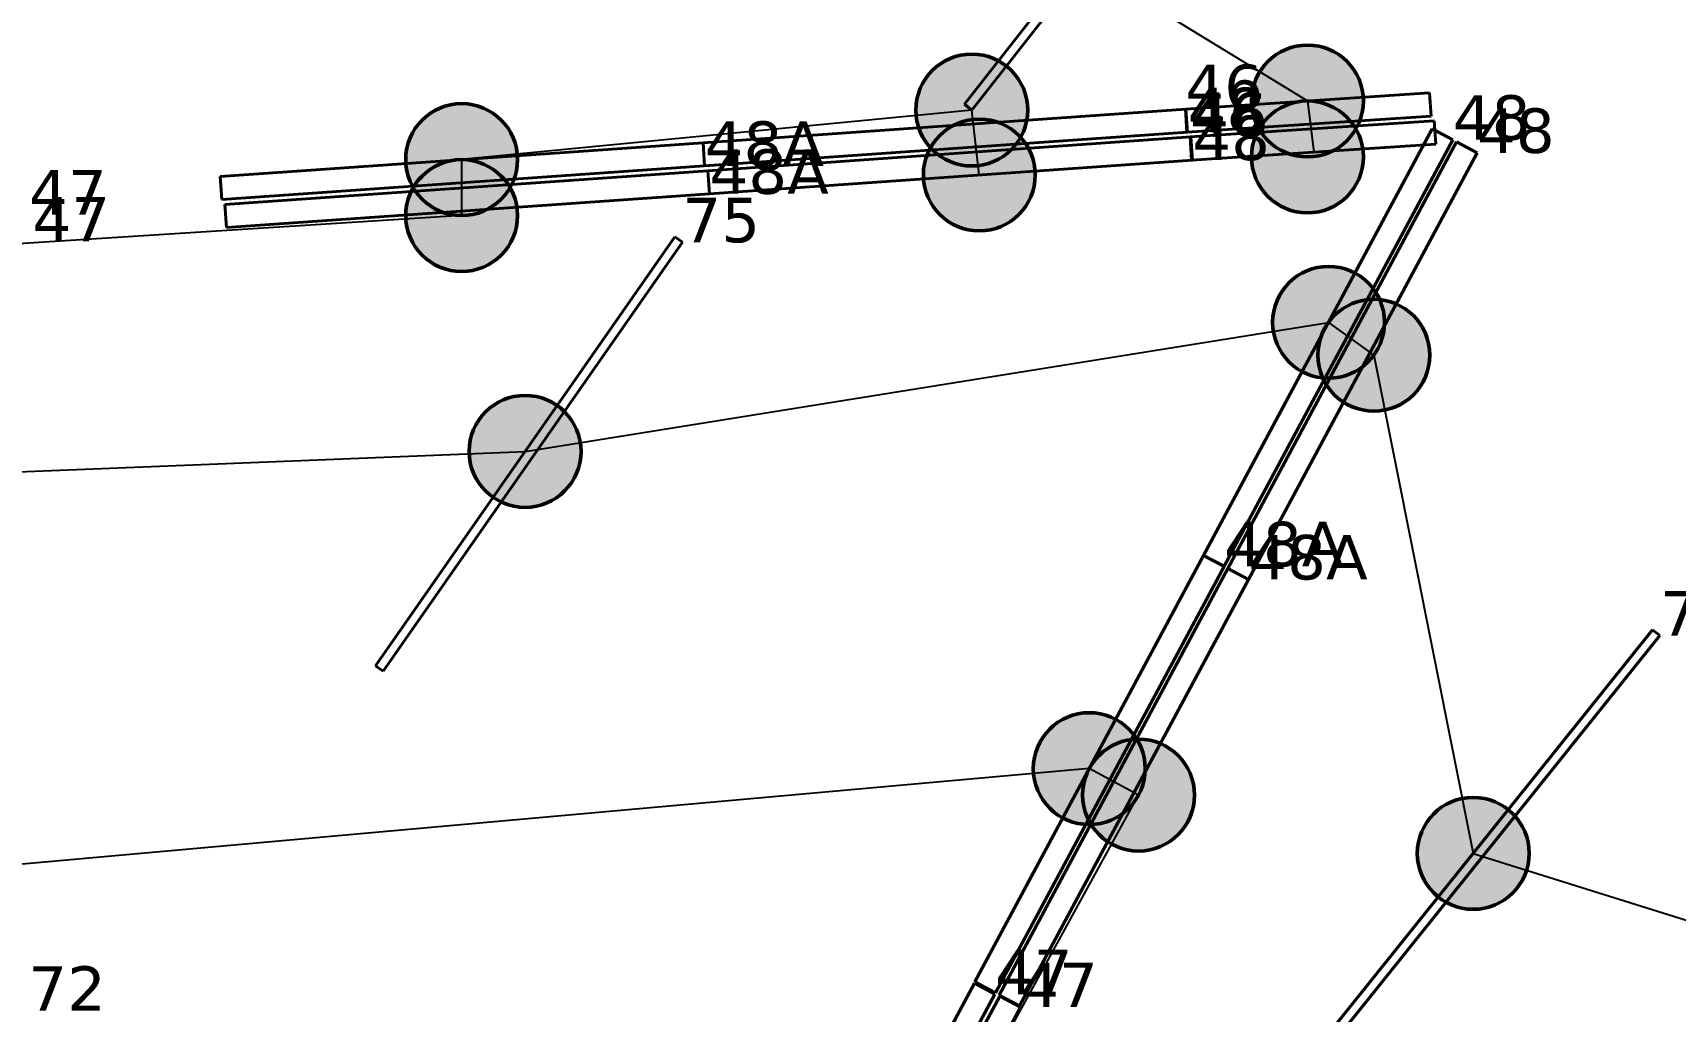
# Model space of a CAD drawing. Header units: millimetres. Extents: x -243740 to 150609, y -473655 to -165121.
# Drawn here: x 15462 to 22105, y -371401 to -367444 of the extents above; entities that cross this region are included whole.
import ezdxf

# ---------------------------------------------------------------- set-up
doc = ezdxf.new("R2010")
doc.units = ezdxf.units.MM
doc.linetypes.add('Штрих', pattern=[6.35, 3.175, -3.175])
doc.layers.add('_Гр.ЩД-1C.10.4.I7.5', color=6, linetype='Continuous')
doc.layers.add('Вставка', color=252, linetype='Continuous')
for name, color, linetype, lineweight in [('_освещение_dali', 3, 'Continuous', 50), ('A-ANNO-DIMS', 7, 'Continuous', 9), ('DLX_FL1_LUM 122', 1, 'Continuous', 40), ('DLX_FL1_LUM 222', 5, 'Continuous', 40), ('DLX_LUM 14', 5, 'Continuous', 40), ('DLX_LUM 17', 5, 'Continuous', 40), ('DLX_LUM 3', 5, 'Continuous', 40), ('DLX_LUM 4', 5, 'Continuous', 40), ('DLX_LUM 6', 5, 'Continuous', 40), ('АР_монолит', 252, 'Continuous', 50)]:
    doc.layers.add(name, color=color, linetype=linetype, lineweight=lineweight)
doc.styles.add('GOST 2.304', font='')
doc.styles.add('TableTextStyle', font='')
doc.styles.get('GOST 2.304').set_extended_font_data('GOST Common')
doc.styles.get('TableTextStyle').set_extended_font_data('VERDANA.TTF')
doc.linetypes.add('Truba', pattern='A,3e-05,[4,MSH_7,S=1,R=0,X=0,Y=0],-3.022072', length=3.022102)
doc.dimstyles.new('М-200', dxfattribs={"dimtxt": 400, "dimasz": 160, "dimexe": 200, "dimexo": 400, "dimgap": 50, "dimtad": 1, "dimdec": 0, "dimzin": 0, "dimdsep": 46, "dimtxsty": 'GOST 2.304', "dimblk": 'ARCHTICK', "dimcen": 180, "dimdle": 200, "dimadec": 0, "dimazin": 0, "dimtfac": 1, "dimtdec": 0, "dimtmove": 1, "dimatfit": 0, "dimfxl": 1, "dimtolj": 1, "dimtzin": 0, "dimarcsym": 0})

# ---------------------------------------------------------------- blocks, each defined once
blk = doc.blocks.new('_ArchTick')
at = {"color": 0, "linetype": 'ByBlock', "const_width": 0.15}
blk.add_lwpolyline([(-0.5, -0.5), (0.5, 0.5)], dxfattribs=at)
blk = doc.blocks.new('*D46')
at = {"layer": 'A-ANNO-DIMS', "color": 0, "lineweight": -2, "transparency": 16777216}
blk.add_arc((-165703.8, -113309.3), 107894.2, 269.999998, 325.999999, dxfattribs=at)
at = {"layer": 'Defpoints', "color": 0, "lineweight": 30, "transparency": 16777216}
for p in [(-165703.8, -113309.3), (-165703.8, -113309.3), (-75741.3, -173989.8), (-131171, -215527.9), (-165703.8, -221903.3)]:
    blk.add_point(p, dxfattribs=at)
at = {"layer": 'A-ANNO-DIMS', "color": 0, "lineweight": -2, "transparency": 16777216, "xscale": 160, "yscale": 160, "zscale": 160}
for p, rotation in [((-76255.4, -173643), 55.99999895826774), ((-165703.8, -221203.5), 179.9999981265246)]:
    blk.add_blockref('_ArchTick', p, dxfattribs=dict(at, rotation=rotation))
at = {"layer": 'A-ANNO-DIMS', "color": 0, "transparency": 16777216, "insert": (-114299.5, -207822), "char_height": 400, "attachment_point": 5, "rotation": 28.54122, "style": 'GOST 2.304'}
blk.add_mtext('\\A1;56,0%%D', dxfattribs=at)
blk = doc.blocks.new('A$Caabd1818')
at = {"layer": 'DLX_FL1_LUM 122'}
for points in [[(12250.1, 29497.1, 0), (14203.3, 29633.6, 0)], [(14203.3, 29633.6, 0), (12250.1, 29497.1, 0)], [(14203.3, 29633.6, 0), (12250.1, 29497.1, 0)], [(12250.1, 29497.1, 0), (14203.3, 29633.6, 0)], [(14203.3, 29633.6, 0), (14203.3, 29633.6, 0)], [(14203.3, 29633.6, 0), (14209.8, 29539.8, 0)], [(14209.8, 29539.8, 0), (14203.3, 29633.6, 0)], [(14203.3, 29633.6, 0), (14203.3, 29633.6, 0)], [(14209.8, 29539.8, 0), (14203.3, 29633.6, 0)], [(14203.3, 29633.6, 0), (14209.8, 29539.8, 0)], [(12256.6, 29403.4, 0), (12250.1, 29497.1, 0)], [(12250.1, 29497.1, 0), (12250.1, 29497.1, 0)], [(12250.1, 29497.1, 0), (12256.6, 29403.4, 0)], [(12250.1, 29497.1, 0), (12250.1, 29497.1, 0)], [(12250.1, 29497.1, 0), (12256.6, 29403.4, 0)], [(12256.6, 29403.4, 0), (12250.1, 29497.1, 0)], [(14209.8, 29539.8, 0), (12256.6, 29403.4, 0)], [(12256.6, 29403.4, 0), (14209.8, 29539.8, 0)], [(12256.6, 29403.4, 0), (14209.8, 29539.8, 0)], [(14209.8, 29539.8, 0), (12256.6, 29403.4, 0)], [(12269.3, 29384.2, 0), (14222.6, 29520.6, 0)], [(14222.6, 29520.6, 0), (12269.3, 29384.2, 0)], [(14222.6, 29520.6, 0), (12269.3, 29384.2, 0)], [(12269.3, 29384.2, 0), (14222.6, 29520.6, 0)], [(14209.8, 29539.8, 0), (14209.8, 29539.8, 0)], [(14209.8, 29539.8, 0), (14209.8, 29539.8, 0)], [(14222.6, 29520.6, 0), (14222.6, 29520.6, 0)], [(14222.6, 29520.6, 0), (14229.1, 29426.8, 0)], [(14229.1, 29426.8, 0), (14222.6, 29520.6, 0)], [(14222.6, 29520.6, 0), (14222.6, 29520.6, 0)], [(14229.1, 29426.8, 0), (14222.6, 29520.6, 0)], [(14222.6, 29520.6, 0), (14229.1, 29426.8, 0)], [(12256.6, 29403.4, 0), (12256.6, 29403.4, 0)], [(12256.6, 29403.4, 0), (12256.6, 29403.4, 0)], [(12275.9, 29290.4, 0), (12269.3, 29384.2, 0)], [(12269.3, 29384.2, 0), (12269.3, 29384.2, 0)], [(12269.3, 29384.2, 0), (12275.9, 29290.4, 0)], [(12269.3, 29384.2, 0), (12269.3, 29384.2, 0)], [(12269.3, 29384.2, 0), (12275.9, 29290.4, 0)], [(12275.9, 29290.4, 0), (12269.3, 29384.2, 0)], [(14229.1, 29426.8, 0), (12275.9, 29290.4, 0)], [(12275.9, 29290.4, 0), (14229.1, 29426.8, 0)], [(12275.9, 29290.4, 0), (14229.1, 29426.8, 0)], [(14229.1, 29426.8, 0), (12275.9, 29290.4, 0)], [(14229.1, 29426.8, 0), (14229.1, 29426.8, 0)], [(14229.1, 29426.8, 0), (14229.1, 29426.8, 0)], [(12275.9, 29290.4, 0), (12275.9, 29290.4, 0)], [(12275.9, 29290.4, 0), (12275.9, 29290.4, 0)], [(15302.8, 26238.7, 0), (16228, 27964.4, 0)], [(16228, 27964.4, 0), (15302.8, 26238.7, 0)], [(16228, 27964.4, 0), (15302.8, 26238.7, 0)], [(15302.8, 26238.7, 0), (16228, 27964.4, 0)], [(16310.8, 27919.9, 0), (15385.7, 26194.3, 0)], [(15385.7, 26194.3, 0), (16310.8, 27919.9, 0)], [(15385.7, 26194.3, 0), (16310.8, 27919.9, 0)], [(16310.8, 27919.9, 0), (15385.7, 26194.3, 0)], [(15401, 26185.7, 0), (16326.2, 27911.3, 0)], [(16326.2, 27911.3, 0), (15401, 26185.7, 0)], [(16326.2, 27911.3, 0), (15401, 26185.7, 0)], [(15401, 26185.7, 0), (16326.2, 27911.3, 0)], [(16228, 27964.4, 0), (16228, 27964.4, 0)], [(16228, 27964.4, 0), (16310.8, 27919.9, 0)], [(16310.8, 27919.9, 0), (16228, 27964.4, 0)], [(16228, 27964.4, 0), (16228, 27964.4, 0)], [(16310.8, 27919.9, 0), (16228, 27964.4, 0)], [(16228, 27964.4, 0), (16310.8, 27919.9, 0)], [(16310.8, 27919.9, 0), (16310.8, 27919.9, 0)], [(16310.8, 27919.9, 0), (16310.8, 27919.9, 0)], [(16326.2, 27911.3, 0), (16326.2, 27911.3, 0)], [(16326.2, 27911.3, 0), (16409, 27866.9, 0)], [(16409, 27866.9, 0), (16326.2, 27911.3, 0)], [(16326.2, 27911.3, 0), (16326.2, 27911.3, 0)], [(16409, 27866.9, 0), (16326.2, 27911.3, 0)], [(16326.2, 27911.3, 0), (16409, 27866.9, 0)], [(16409, 27866.9, 0), (15483.9, 26141.3, 0)], [(15483.9, 26141.3, 0), (16409, 27866.9, 0)], [(15483.9, 26141.3, 0), (16409, 27866.9, 0)], [(16409, 27866.9, 0), (15483.9, 26141.3, 0)], [(16409, 27866.9, 0), (16409, 27866.9, 0)], [(16409, 27866.9, 0), (16409, 27866.9, 0)], [(15385.7, 26194.3, 0), (15302.8, 26238.7, 0)], [(15302.8, 26238.7, 0), (15302.8, 26238.7, 0)], [(15302.8, 26238.7, 0), (15385.7, 26194.3, 0)], [(15302.8, 26238.7, 0), (15302.8, 26238.7, 0)], [(15302.8, 26238.7, 0), (15385.7, 26194.3, 0)], [(15385.7, 26194.3, 0), (15302.8, 26238.7, 0)], [(15385.7, 26194.3, 0), (15385.7, 26194.3, 0)], [(15385.7, 26194.3, 0), (15385.7, 26194.3, 0)], [(15483.9, 26141.3, 0), (15401, 26185.7, 0)], [(15401, 26185.7, 0), (15401, 26185.7, 0)], [(15401, 26185.7, 0), (15483.9, 26141.3, 0)], [(15401, 26185.7, 0), (15401, 26185.7, 0)], [(15401, 26185.7, 0), (15483.9, 26141.3, 0)], [(15483.9, 26141.3, 0), (15401, 26185.7, 0)], [(15483.9, 26141.3, 0), (15483.9, 26141.3, 0)], [(15483.9, 26141.3, 0), (15483.9, 26141.3, 0)]]:
    blk.add_polyline3d(points, dxfattribs=at)
at = {"layer": 'DLX_FL1_LUM 222'}
for points in [[(14203.3, 29633.6, 0), (16156.5, 29770, 0)], [(16156.5, 29770, 0), (14203.3, 29633.6, 0)], [(16156.5, 29770, 0), (14203.3, 29633.6, 0)], [(14203.3, 29633.6, 0), (16156.5, 29770, 0)], [(16156.5, 29770, 0), (16156.5, 29770, 0)], [(16156.5, 29770, 0), (16163.1, 29676.2, 0)], [(16163.1, 29676.2, 0), (16156.5, 29770, 0)], [(16156.5, 29770, 0), (16156.5, 29770, 0)], [(16163.1, 29676.2, 0), (16156.5, 29770, 0)], [(16156.5, 29770, 0), (16163.1, 29676.2, 0)], [(14209.8, 29539.8, 0), (14203.3, 29633.6, 0)], [(14203.3, 29633.6, 0), (14203.3, 29633.6, 0)], [(14203.3, 29633.6, 0), (14209.8, 29539.8, 0)], [(14203.3, 29633.6, 0), (14203.3, 29633.6, 0)], [(14203.3, 29633.6, 0), (14209.8, 29539.8, 0)], [(14209.8, 29539.8, 0), (14203.3, 29633.6, 0)], [(16163.1, 29676.2, 0), (14209.8, 29539.8, 0)], [(14209.8, 29539.8, 0), (16163.1, 29676.2, 0)], [(14209.8, 29539.8, 0), (16163.1, 29676.2, 0)], [(16163.1, 29676.2, 0), (14209.8, 29539.8, 0)], [(14222.6, 29520.6, 0), (16175.8, 29657, 0)], [(16175.8, 29657, 0), (14222.6, 29520.6, 0)], [(16175.8, 29657, 0), (14222.6, 29520.6, 0)], [(14222.6, 29520.6, 0), (16175.8, 29657, 0)], [(16163.1, 29676.2, 0), (16163.1, 29676.2, 0)], [(16163.1, 29676.2, 0), (16163.1, 29676.2, 0)], [(16175.8, 29657, 0), (16175.8, 29657, 0)], [(16175.8, 29657, 0), (16182.4, 29563.3, 0)], [(16182.4, 29563.3, 0), (16175.8, 29657, 0)], [(16175.8, 29657, 0), (16175.8, 29657, 0)], [(16182.4, 29563.3, 0), (16175.8, 29657, 0)], [(16175.8, 29657, 0), (16182.4, 29563.3, 0)], [(16228, 27964.4, 0), (17153.1, 29690, 0)], [(17153.1, 29690, 0), (16228, 27964.4, 0)], [(17153.1, 29690, 0), (16228, 27964.4, 0)], [(16228, 27964.4, 0), (17153.1, 29690, 0)], [(17236, 29645.6, 0), (16310.8, 27920, 0)], [(16310.8, 27920, 0), (17236, 29645.6, 0)], [(16310.8, 27920, 0), (17236, 29645.6, 0)], [(17236, 29645.6, 0), (16310.8, 27920, 0)], [(16326.2, 27911.3, 0), (17251.4, 29636.9, 0)], [(17251.4, 29636.9, 0), (16326.2, 27911.3, 0)], [(17251.4, 29636.9, 0), (16326.2, 27911.3, 0)], [(16326.2, 27911.3, 0), (17251.4, 29636.9, 0)], [(17153.1, 29690, 0), (17153.1, 29690, 0)], [(17153.1, 29690, 0), (17236, 29645.6, 0)], [(17236, 29645.6, 0), (17153.1, 29690, 0)], [(17153.1, 29690, 0), (17153.1, 29690, 0)], [(17236, 29645.6, 0), (17153.1, 29690, 0)], [(17153.1, 29690, 0), (17236, 29645.6, 0)], [(17236, 29645.6, 0), (17236, 29645.6, 0)], [(17236, 29645.6, 0), (17236, 29645.6, 0)], [(17251.4, 29636.9, 0), (17251.4, 29636.9, 0)], [(17251.4, 29636.9, 0), (17334.2, 29592.5, 0)], [(17334.2, 29592.5, 0), (17251.4, 29636.9, 0)], [(17251.4, 29636.9, 0), (17251.4, 29636.9, 0)], [(17334.2, 29592.5, 0), (17251.4, 29636.9, 0)], [(17251.4, 29636.9, 0), (17334.2, 29592.5, 0)], [(16182.4, 29563.3, 0), (14229.1, 29426.8, 0)], [(14229.1, 29426.8, 0), (16182.4, 29563.3, 0)], [(14229.1, 29426.8, 0), (16182.4, 29563.3, 0)], [(16182.4, 29563.3, 0), (14229.1, 29426.8, 0)], [(16182.4, 29563.3, 0), (16182.4, 29563.3, 0)], [(16182.4, 29563.3, 0), (16182.4, 29563.3, 0)], [(17334.2, 29592.5, 0), (16409, 27866.9, 0)], [(16409, 27866.9, 0), (17334.2, 29592.5, 0)], [(16409, 27866.9, 0), (17334.2, 29592.5, 0)], [(17334.2, 29592.5, 0), (16409, 27866.9, 0)], [(17334.2, 29592.5, 0), (17334.2, 29592.5, 0)], [(17334.2, 29592.5, 0), (17334.2, 29592.5, 0)], [(14209.8, 29539.8, 0), (14209.8, 29539.8, 0)], [(14209.8, 29539.8, 0), (14209.8, 29539.8, 0)], [(14229.1, 29426.8, 0), (14222.6, 29520.6, 0)], [(14222.6, 29520.6, 0), (14222.6, 29520.6, 0)], [(14222.6, 29520.6, 0), (14229.1, 29426.8, 0)], [(14222.6, 29520.6, 0), (14222.6, 29520.6, 0)], [(14222.6, 29520.6, 0), (14229.1, 29426.8, 0)], [(14229.1, 29426.8, 0), (14222.6, 29520.6, 0)], [(14229.1, 29426.8, 0), (14229.1, 29426.8, 0)], [(14229.1, 29426.8, 0), (14229.1, 29426.8, 0)], [(16310.8, 27920, 0), (16228, 27964.4, 0)], [(16228, 27964.4, 0), (16228, 27964.4, 0)], [(16228, 27964.4, 0), (16310.8, 27920, 0)], [(16228, 27964.4, 0), (16228, 27964.4, 0)], [(16228, 27964.4, 0), (16310.8, 27920, 0)], [(16310.8, 27920, 0), (16228, 27964.4, 0)], [(16310.8, 27920, 0), (16310.8, 27920, 0)], [(16310.8, 27920, 0), (16310.8, 27920, 0)], [(16409, 27866.9, 0), (16326.2, 27911.3, 0)], [(16326.2, 27911.3, 0), (16326.2, 27911.3, 0)], [(16326.2, 27911.3, 0), (16409, 27866.9, 0)], [(16326.2, 27911.3, 0), (16326.2, 27911.3, 0)], [(16326.2, 27911.3, 0), (16409, 27866.9, 0)], [(16409, 27866.9, 0), (16326.2, 27911.3, 0)], [(16409, 27866.9, 0), (16409, 27866.9, 0)], [(16409, 27866.9, 0), (16409, 27866.9, 0)]]:
    blk.add_polyline3d(points, dxfattribs=at)
at = {"layer": 'DLX_LUM 14'}
for points in [[(16533.7, 25780.3, 0), (18044.3, 27663.3, 0)], [(18044.3, 27663.3, 0), (16533.7, 25780.3, 0)], [(18044.3, 27663.3, 0), (16533.7, 25780.3, 0)], [(16533.7, 25780.3, 0), (18044.3, 27663.3, 0)], [(18073.9, 27639.5, 0), (16563.4, 25756.5, 0)], [(16563.4, 25756.5, 0), (18073.9, 27639.5, 0)], [(16563.4, 25756.5, 0), (18073.9, 27639.5, 0)], [(18073.9, 27639.5, 0), (16563.4, 25756.5, 0)], [(18044.3, 27663.3, 0), (18044.3, 27663.3, 0)], [(18044.3, 27663.3, 0), (18073.9, 27639.5, 0)], [(18073.9, 27639.5, 0), (18044.3, 27663.3, 0)], [(18044.3, 27663.3, 0), (18044.3, 27663.3, 0)], [(18073.9, 27639.5, 0), (18044.3, 27663.3, 0)], [(18044.3, 27663.3, 0), (18073.9, 27639.5, 0)], [(18073.9, 27639.5, 0), (18073.9, 27639.5, 0)], [(18073.9, 27639.5, 0), (18073.9, 27639.5, 0)]]:
    blk.add_polyline3d(points, dxfattribs=at)
at = {"layer": 'DLX_LUM 17'}
for points in [[(12878.1, 27517.1, 0), (14088.7, 29252.7, 0)], [(14088.7, 29252.7, 0), (12878.1, 27517.1, 0)], [(14088.7, 29252.7, 0), (12878.1, 27517.1, 0)], [(12878.1, 27517.1, 0), (14088.7, 29252.7, 0)], [(14119.8, 29230.9, 0), (12909.3, 27495.4, 0)], [(12909.3, 27495.4, 0), (14119.8, 29230.9, 0)], [(12909.3, 27495.4, 0), (14119.8, 29230.9, 0)], [(14119.8, 29230.9, 0), (12909.3, 27495.4, 0)], [(14088.7, 29252.7, 0), (14088.7, 29252.7, 0)], [(14088.7, 29252.7, 0), (14119.8, 29230.9, 0)], [(14119.8, 29230.9, 0), (14088.7, 29252.7, 0)], [(14088.7, 29252.7, 0), (14088.7, 29252.7, 0)], [(14119.8, 29230.9, 0), (14088.7, 29252.7, 0)], [(14088.7, 29252.7, 0), (14119.8, 29230.9, 0)], [(14119.8, 29230.9, 0), (14119.8, 29230.9, 0)], [(14119.8, 29230.9, 0), (14119.8, 29230.9, 0)], [(12878.1, 27517.1, 0), (12878.1, 27517.1, 0)], [(12909.3, 27495.4, 0), (12878.1, 27517.1, 0)], [(12878.1, 27517.1, 0), (12878.1, 27517.1, 0)], [(12878.1, 27517.1, 0), (12909.3, 27495.4, 0)], [(12878.1, 27517.1, 0), (12909.3, 27495.4, 0)], [(12909.3, 27495.4, 0), (12878.1, 27517.1, 0)], [(12909.3, 27495.4, 0), (12909.3, 27495.4, 0)], [(12909.3, 27495.4, 0), (12909.3, 27495.4, 0)]]:
    blk.add_polyline3d(points, dxfattribs=at)
at = {"layer": 'DLX_LUM 3'}
for points in [[(16154.1, 29769.8, 0), (17141.9, 29835.2, 0)], [(17141.9, 29835.2, 0), (16154.1, 29769.8, 0)], [(17141.9, 29835.2, 0), (16154.1, 29769.8, 0)], [(16154.1, 29769.8, 0), (17141.9, 29835.2, 0)], [(17141.9, 29835.2, 0), (17141.9, 29835.2, 0)], [(17141.9, 29835.2, 0), (17148.1, 29741.4, 0)], [(17148.1, 29741.4, 0), (17141.9, 29835.2, 0)], [(17141.9, 29835.2, 0), (17141.9, 29835.2, 0)], [(17148.1, 29741.4, 0), (17141.9, 29835.2, 0)], [(17141.9, 29835.2, 0), (17148.1, 29741.4, 0)], [(16160.3, 29676, 0), (16154.1, 29769.8, 0)], [(16154.1, 29769.8, 0), (16154.1, 29769.8, 0)], [(16154.1, 29769.8, 0), (16160.3, 29676, 0)], [(16154.1, 29769.8, 0), (16154.1, 29769.8, 0)], [(16154.1, 29769.8, 0), (16160.3, 29676, 0)], [(16160.3, 29676, 0), (16154.1, 29769.8, 0)], [(17148.1, 29741.4, 0), (16160.3, 29676, 0)], [(16160.3, 29676, 0), (17148.1, 29741.4, 0)], [(16160.3, 29676, 0), (17148.1, 29741.4, 0)], [(17148.1, 29741.4, 0), (16160.3, 29676, 0)], [(16173.4, 29656.9, 0), (17161.2, 29722.2, 0)], [(17161.2, 29722.2, 0), (16173.4, 29656.9, 0)], [(17161.2, 29722.2, 0), (16173.4, 29656.9, 0)], [(16173.4, 29656.9, 0), (17161.2, 29722.2, 0)], [(17148.1, 29741.4, 0), (17148.1, 29741.4, 0)], [(17148.1, 29741.4, 0), (17148.1, 29741.4, 0)], [(17161.2, 29722.2, 0), (17161.2, 29722.2, 0)], [(17161.2, 29722.2, 0), (17167.4, 29628.4, 0)], [(17167.4, 29628.4, 0), (17161.2, 29722.2, 0)], [(17161.2, 29722.2, 0), (17161.2, 29722.2, 0)], [(17167.4, 29628.4, 0), (17161.2, 29722.2, 0)], [(17161.2, 29722.2, 0), (17167.4, 29628.4, 0)], [(16160.3, 29676, 0), (16160.3, 29676, 0)], [(16160.3, 29676, 0), (16160.3, 29676, 0)], [(16179.6, 29563.1, 0), (16173.4, 29656.9, 0)], [(16173.4, 29656.9, 0), (16173.4, 29656.9, 0)], [(16173.4, 29656.9, 0), (16179.6, 29563.1, 0)], [(16173.4, 29656.9, 0), (16173.4, 29656.9, 0)], [(16173.4, 29656.9, 0), (16179.6, 29563.1, 0)], [(16179.6, 29563.1, 0), (16173.4, 29656.9, 0)], [(17167.4, 29628.4, 0), (16179.6, 29563.1, 0)], [(16179.6, 29563.1, 0), (17167.4, 29628.4, 0)], [(16179.6, 29563.1, 0), (17167.4, 29628.4, 0)], [(17167.4, 29628.4, 0), (16179.6, 29563.1, 0)], [(17167.4, 29628.4, 0), (17167.4, 29628.4, 0)], [(17167.4, 29628.4, 0), (17167.4, 29628.4, 0)], [(16179.6, 29563.1, 0), (16179.6, 29563.1, 0)], [(16179.6, 29563.1, 0), (16179.6, 29563.1, 0)]]:
    blk.add_polyline3d(points, dxfattribs=at)
at = {"layer": 'DLX_LUM 4'}
for points in [[(14606.7, 24937.8, 0), (15301.3, 26233.3, 0)], [(15301.3, 26233.3, 0), (14606.7, 24937.8, 0)], [(15301.3, 26233.3, 0), (14606.7, 24937.8, 0)], [(14606.7, 24937.8, 0), (15301.3, 26233.3, 0)], [(15384.1, 26188.9, 0), (14689.5, 24893.4, 0)], [(14689.5, 24893.4, 0), (15384.1, 26188.9, 0)], [(14689.5, 24893.4, 0), (15384.1, 26188.9, 0)], [(15384.1, 26188.9, 0), (14689.5, 24893.4, 0)], [(14709.2, 24885.9, 0), (15403.8, 26181.5, 0)], [(15403.8, 26181.5, 0), (14709.2, 24885.9, 0)], [(15403.8, 26181.5, 0), (14709.2, 24885.9, 0)], [(14709.2, 24885.9, 0), (15403.8, 26181.5, 0)], [(15301.3, 26233.3, 0), (15301.3, 26233.3, 0)], [(15301.3, 26233.3, 0), (15384.1, 26188.9, 0)], [(15384.1, 26188.9, 0), (15301.3, 26233.3, 0)], [(15301.3, 26233.3, 0), (15301.3, 26233.3, 0)], [(15384.1, 26188.9, 0), (15301.3, 26233.3, 0)], [(15301.3, 26233.3, 0), (15384.1, 26188.9, 0)], [(15384.1, 26188.9, 0), (15384.1, 26188.9, 0)], [(15384.1, 26188.9, 0), (15384.1, 26188.9, 0)], [(15403.8, 26181.5, 0), (15403.8, 26181.5, 0)], [(15403.8, 26181.5, 0), (15486.7, 26137, 0)], [(15486.7, 26137, 0), (15403.8, 26181.5, 0)], [(15403.8, 26181.5, 0), (15403.8, 26181.5, 0)], [(15486.7, 26137, 0), (15403.8, 26181.5, 0)], [(15403.8, 26181.5, 0), (15486.7, 26137, 0)], [(15486.7, 26137, 0), (14792.1, 24841.5, 0)], [(14792.1, 24841.5, 0), (15486.7, 26137, 0)], [(14792.1, 24841.5, 0), (15486.7, 26137, 0)], [(15486.7, 26137, 0), (14792.1, 24841.5, 0)], [(15486.7, 26137, 0), (15486.7, 26137, 0)], [(15486.7, 26137, 0), (15486.7, 26137, 0)]]:
    blk.add_polyline3d(points, dxfattribs=at)
at = {"layer": 'DLX_LUM 6'}
for points in [[(15260.4, 29789.2, 0), (16008.5, 30745.3, 0)], [(16008.5, 30745.3, 0), (15260.4, 29789.2, 0)], [(16008.5, 30745.3, 0), (15260.4, 29789.2, 0)], [(15260.4, 29789.2, 0), (16008.5, 30745.3, 0)], [(16038.4, 30721.9, 0), (15290.3, 29765.8, 0)], [(15290.3, 29765.8, 0), (16038.4, 30721.9, 0)], [(15290.3, 29765.8, 0), (16038.4, 30721.9, 0)], [(16038.4, 30721.9, 0), (15290.3, 29765.8, 0)], [(15290.3, 29765.8, 0), (15260.4, 29789.2, 0)], [(15260.4, 29789.2, 0), (15260.4, 29789.2, 0)], [(15260.4, 29789.2, 0), (15290.3, 29765.8, 0)], [(15260.4, 29789.2, 0), (15260.4, 29789.2, 0)], [(15260.4, 29789.2, 0), (15290.3, 29765.8, 0)], [(15290.3, 29765.8, 0), (15260.4, 29789.2, 0)], [(15290.3, 29765.8, 0), (15290.3, 29765.8, 0)], [(15290.3, 29765.8, 0), (15290.3, 29765.8, 0)]]:
    blk.add_polyline3d(points, dxfattribs=at)
blk = doc.blocks.new('A$Cab2378fa')
at = {"lineweight": 25, "true_color": 0xfff5f5}
h = blk.add_hatch(color=7, dxfattribs=at)
h.dxf.hatch_style = 1
h.paths.add_polyline_path([(0, 0), (-141.6, -170.3, 0.174923), (3, -222.4, 0.197808), (162.3, -156.8)])
h.paths.add_polyline_path([(-163.2, 157.6), (0, 0), (147.8, 177.8, 0.175398), (3, 230.2, 0.209014)])
at = {"lineweight": 25}
h = blk.add_hatch(color=0, dxfattribs=at)
h.paths.add_polyline_path([(162.3, -156.8, 0.442338), (147.8, 177.8), (0, 0)])
h.paths.add_polyline_path([(-141.6, -170.3), (0, 0), (-163.2, 157.6, 0.430096)])
blk.add_circle((3, 3.9), 226.3)
blk = doc.blocks.new('Оси200')
at = {"layer": 'A-ANNO-DIMS'}
dim = blk.add_angular_dim_2l(base=(-131171, -215527.9), line1=((-165703.8, -113309.3), (-75741.3, -173989.8)), line2=((-165703.8, -113309.3), (-165703.8, -221903.3)), text='56,0%%D', dimstyle='М-200', override={"dimadec": 2, "dimtmove": 2}, dxfattribs=at)
dim.commit()
dim.dimension.update_dxf_attribs({"geometry": '*D46', "text_midpoint": (-114299.5, -207822), "dimtype": 130})
blk = doc.blocks.new('A$C010e0e93')
at = {"layer": 'A-ANNO-DIMS'}
blk.add_blockref('Оси200', (404603.7, 213803.6), dxfattribs=at)

msp = doc.modelspace()

# ---------------------------------------------------------------- block references
at = {"layer": '_освещение_dali', "color": 1, "ltscale": 100}
for p in [(17193.4, -367960.3), (17193.4, -368186.7), (19732.1, -370424.2), (19931.6, -370531.1)]:
    msp.add_blockref('A$Cab2378fa', p, dxfattribs=at)

# ---------------------------------------------------------------- next in the draw order: block references
at = {"layer": 'Вставка', "linetype": 'Truba', "lineweight": 30, "ltscale": 100}
msp.add_blockref('A$C010e0e93', (-234640, -397437.2), dxfattribs=at)

# ---------------------------------------------------------------- next in the draw order: linework, layer by layer
at = {"layer": '_Гр.ЩД-1C.10.4.I7.5', "ltscale": 100}
for points in [[(13787.6, -366866.3), (16800.3, -365974.9), (18044.1, -366097.8), (18810.8, -366591.7), (19720.1, -367167.9), (20617.6, -367719.3), (20643.2, -367926), (19290.4, -368018.7), (19260, -367756), (17196.4, -367956.4), (17196.4, -368182.8), (14622.5, -368346.5)], [(12175.3, -369349.6), (17453.1, -369136.9), (20703, -368614.9), (20886.2, -368747.7), (21288.4, -370763), (22822.6, -371244.3)], [(23055.3, -372326.9), (19640.4, -372574.4), (17193.6, -375637), (16980.6, -375466.8), (17099.8, -375065.8), (17431.2, -375162.1), (17673.1, -374710.9), (17431.2, -374523.4), (17729.7, -374163.3), (17954.9, -374193.6), (18197.9, -373712.1), (17971.6, -373712.1), (18196.9, -373291.9), (18433.9, -373291.9), (18680.7, -372831.6), (18443.6, -372831.6), (18923.7, -371936.2), (19109.1, -372032.5), (19934.5, -370527.2), (19735.1, -370420.3), (13885.1, -370944.5)]]:
    msp.add_lwpolyline(points, dxfattribs=at)

# ---------------------------------------------------------------- next in the draw order: block references
at = {"layer": '_освещение_dali', "color": 5, "ltscale": 100}
for p in [(20614.8, -367723.2), (19257, -367759.9), (20614.8, -367949.5), (19287.4, -368022.6), (20700.1, -368618.6), (20883.3, -368751.6), (17450.1, -369140.8), (21285.4, -370766.9)]:
    msp.add_blockref('A$Cab2378fa', p, dxfattribs=at)
at = {"layer": 'Defpoints', "linetype": 'Truba', "ltscale": 100}
msp.add_blockref('A$Caabd1818', (3969.7, -397521.8), dxfattribs=at)

# ---------------------------------------------------------------- next in the draw order: texts
at = {"layer": '_освещение_dali', "color": 132, "true_color": 0x32c8d4, "style": 'TableTextStyle'}
for s, p in [('46', (20123.8, -367752)), ('48', (20132.8, -367845.6)), ('46', (20143.1, -367864.9)), ('48', (21205.7, -367876.2)), ('48', (21303.9, -367929.3)), ('48А', (18179.5, -367982)), ('48', (20152, -367958.5)), ('48А', (18198.8, -368094.9)), ('47', (15446.8, -368178.7)), ('47', (15460.4, -368287.5)), ('75', (18089.5, -368290.9)), ('48А', (20280.5, -369601.8)), ('48А', (20378.7, -369654.9)), ('76', (22043.6, -369882.2)), ('47', (19353.8, -371332.9)), ('47', (19456.3, -371384.7)), ('72', (15443.4, -371399.8))]:
    msp.add_text(s, height=180, dxfattribs=at).set_placement(p)

doc.saveas('drawing.dxf')
